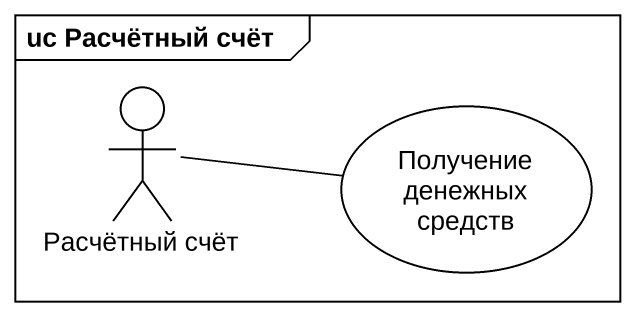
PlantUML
@startuml
mainframe uc Расчётный счёт
actor "Расчётный счёт" as Расчётный_счёт
usecase "Получение денежных средств" as Получение_денежных_средств
Расчётный_счёт -right- Получение_денежных_средств
@enduml
